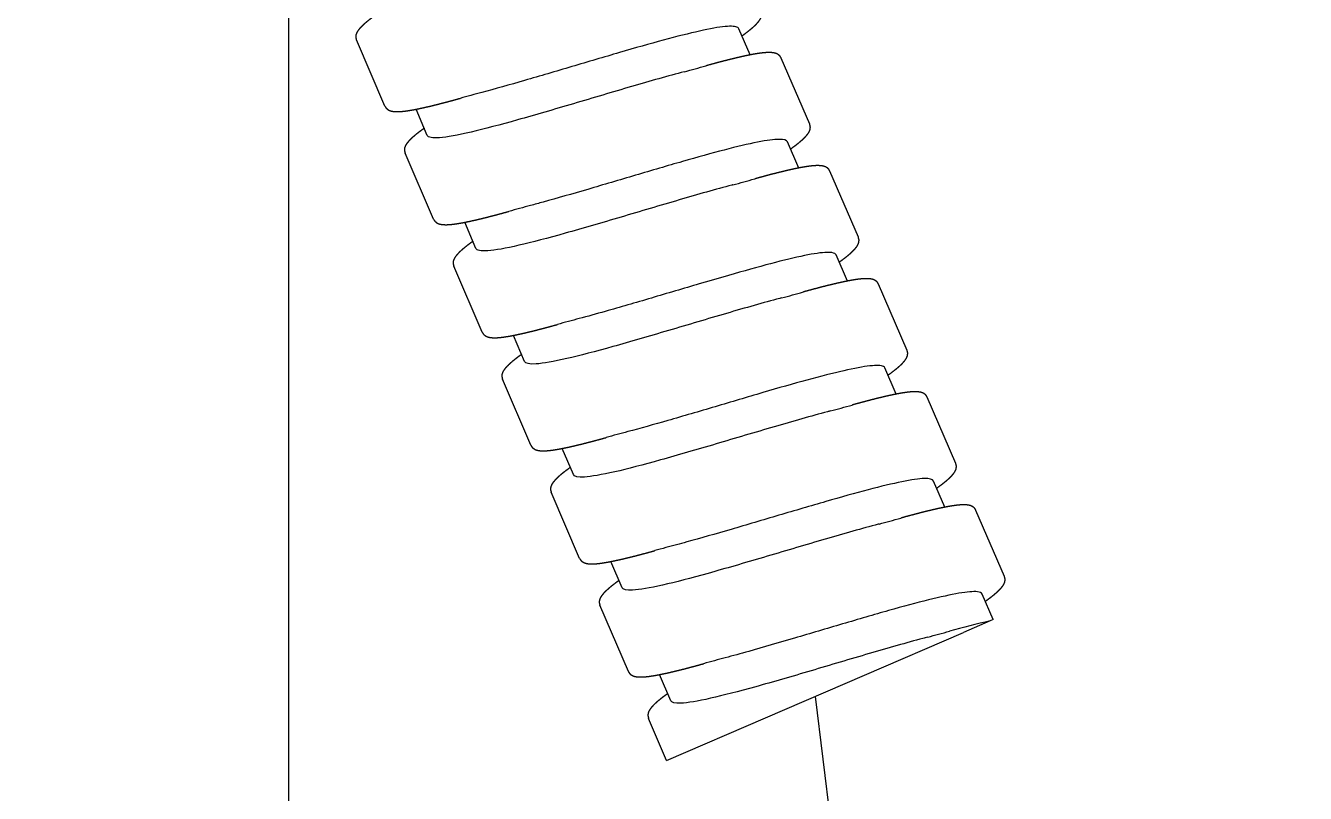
# Model space of a CAD drawing. Extents: x 1919 to 2339, y -1533 to -939.
# Drawn here: x 2257.23 to 2266.59, y -1286.91 to -1281.3 of the extents above; entities that cross this region are included whole.
import ezdxf

# ---------------------------------------------------------------- set-up
doc = ezdxf.new("R2010")
doc.units = 0
doc.header["$LTSCALE"] = 7
doc.header["$MEASUREMENT"] = 0
doc.linetypes.add('CENTER', pattern=[2, 1.25, -0.25, 0.25, -0.25])
doc.layers.add('CL', color=1, linetype='CENTER')
doc.layers.add('DWG', color=7, linetype='CONTINUOUS')

msp = doc.modelspace()

# ---------------------------------------------------------------- linework, layer by layer
at = {"layer": 'CL'}
msp.add_spline([(2263.0052, -1286.2018), (2260.483, -1327.1315), (2248.122, -1342.2172), (2218.6087, -1373.8271), (2211.4502, -1404.8262), (2233.1665, -1428.7122), (2245.6835, -1410.6725), (2248.9781, -1401.673)], degree=3, dxfattribs=at)
at = {"layer": 'DWG'}
for p, q in [((2259.1558, -1280.2463), (2259.1558, -1306.701)), ((2262.5296, -1281.5125), (2262.4473, -1281.3213)), ((2259.8598, -1281.8865), (2259.6516, -1281.4031)), ((2262.9654, -1282.0188), (2262.7573, -1281.5355)), ((2260.1698, -1282.1007), (2260.0875, -1281.9094)), ((2262.8856, -1282.3391), (2262.8033, -1282.1479)), ((2260.2158, -1282.7131), (2260.0076, -1282.2297)), ((2263.3214, -1282.8454), (2263.1133, -1282.3621)), ((2260.5258, -1282.9273), (2260.4435, -1282.736)), ((2263.2416, -1283.1657), (2263.1592, -1282.9745)), ((2260.5718, -1283.5397), (2260.3636, -1283.0563)), ((2263.6774, -1283.672), (2263.4693, -1283.1887)), ((2260.8818, -1283.7539), (2260.7994, -1283.5627)), ((2263.5976, -1283.9923), (2263.5152, -1283.8011)), ((2260.9278, -1284.3663), (2260.7196, -1283.8829)), ((2264.0334, -1284.4986), (2263.8253, -1284.0153)), ((2261.2378, -1284.5805), (2261.1554, -1284.3893)), ((2263.9536, -1284.8189), (2263.8712, -1284.6277)), ((2261.2838, -1285.1929), (2261.0756, -1284.7095)), ((2264.3894, -1285.3252), (2264.1812, -1284.8419)), ((2261.5938, -1285.4071), (2261.5114, -1285.2159)), ((2261.6398, -1286.0195), (2261.4316, -1285.5361)), ((2264.3076, -1285.6409), (2264.2272, -1285.4543)), ((2264.2856, -1285.6503), (2264.0908, -1285.7342)), ((2264.3076, -1285.6409), (2264.2856, -1285.6503)), ((2261.9196, -1286.6693), (2264.0908, -1285.7342)), ((2261.9498, -1286.2337), (2261.8674, -1286.0425)), ((2261.9196, -1286.6693), (2261.7876, -1286.3627))]:
    msp.add_line(p, q, dxfattribs=at)
for centre, radius, start, end in [((2258.2098, -1267.2103), 14.927, 284.90111, 285.53358), ((2264.4073, -1296.2117), 14.927, 104.90111, 105.53358), ((2258.5658, -1268.0369), 14.927, 284.90111, 285.53358), ((2264.7633, -1297.0383), 14.927, 104.90111, 105.53358), ((2258.9218, -1268.8635), 14.927, 284.90111, 285.53358), ((2265.1192, -1297.8649), 14.927, 104.90111, 105.53358), ((2259.2778, -1269.6901), 14.927, 284.90111, 285.53358), ((2265.4752, -1298.6915), 14.927, 104.90111, 105.53358), ((2259.6338, -1270.5167), 14.927, 284.90111, 285.53358), ((2265.8312, -1299.5181), 14.927, 104.90111, 105.53358), ((2259.9898, -1271.3433), 14.927, 284.90111, 285.53358), ((2265.3165, -1290.3826), 4.8434, 102.2891, 105.92803), ((2266.1872, -1300.3447), 14.927, 104.90111, 105.53358)]:
    msp.add_arc(centre, radius, start, end, dxfattribs=at)
for points, degree, knots in [([(2259.7914, -1281.2219), (2259.7894, -1281.2233), (2259.7759, -1281.2331), (2259.7631, -1281.2426), (2259.7509, -1281.2518), (2259.7393, -1281.2608), (2259.7284, -1281.2696), (2259.7182, -1281.2781), (2259.7087, -1281.2865), (2259.6998, -1281.2946), (2259.6915, -1281.3025), (2259.6839, -1281.3103), (2259.677, -1281.3178), (2259.6652, -1281.3322), (2259.655, -1281.3478), (2259.6483, -1281.3647), (2259.6466, -1281.3831), (2259.6516, -1281.4031)], 1, [2.573214, 2.573214, 2.597073, 2.768819, 2.940565, 3.112311, 3.284057, 3.455803, 3.627549, 3.799295, 3.971041, 4.142787, 4.314533, 4.486279, 4.801822, 5.117365, 5.432909, 5.748452, 6.063995, 6.063995]), ([(2262.4697, -1281.3735), (2262.4717, -1281.3721), (2262.4852, -1281.3623), (2262.498, -1281.3528), (2262.5102, -1281.3435), (2262.5218, -1281.3345), (2262.5326, -1281.3258), (2262.5429, -1281.3172), (2262.5524, -1281.3089), (2262.5613, -1281.3008), (2262.5696, -1281.2928), (2262.5772, -1281.2851), (2262.5841, -1281.2775), (2262.5959, -1281.2632), (2262.6061, -1281.2476), (2262.6128, -1281.2306), (2262.6145, -1281.2122), (2262.6094, -1281.1922)], 1, [2.573214, 2.573214, 2.597093, 2.768839, 2.940584, 3.11233, 3.284076, 3.455822, 3.627568, 3.799314, 3.97106, 4.142806, 4.314552, 4.486298, 4.801837, 5.117377, 5.432916, 5.748456, 6.063995, 6.063995]), ([(2262.4473, -1281.3213), (2262.4458, -1281.3179), (2262.4332, -1281.3035), (2262.3625, -1281.2984), (2262.1732, -1281.3325), (2261.9046, -1281.4008), (2261.5797, -1281.4934), (2261.2265, -1281.5981), (2260.876, -1281.7017), (2260.6644, -1281.7612), (2260.5688, -1281.7867)], 3, [38.192424, 38.192424, 38.192424, 38.192424, 38.269753, 38.573481, 38.877209, 39.180937, 39.484665, 39.788394, 40.092122, 40.395715, 40.395715, 40.395715, 40.395715]), ([(2262.7573, -1281.5355), (2262.7541, -1281.5293), (2262.7502, -1281.5237), (2262.7459, -1281.5187), (2262.7411, -1281.5143), (2262.736, -1281.5105), (2262.7309, -1281.5073), (2262.7257, -1281.5047), (2262.7178, -1281.5015), (2262.7098, -1281.4992), (2262.7017, -1281.4975), (2262.6935, -1281.4964), (2262.685, -1281.4957), (2262.6733, -1281.4952), (2262.6609, -1281.4952), (2262.6476, -1281.4957), (2262.6336, -1281.4967), (2262.6188, -1281.4982), (2262.6032, -1281.5001), (2262.5867, -1281.5024), (2262.5694, -1281.5052), (2262.5512, -1281.5084), (2262.532, -1281.512), (2262.512, -1281.516), (2262.4928, -1281.52), (2262.4729, -1281.5244), (2262.4521, -1281.529), (2262.4307, -1281.534), (2262.4085, -1281.5393), (2262.3856, -1281.5449), (2262.362, -1281.5508), (2262.3377, -1281.557), (2262.3128, -1281.5635), (2262.2873, -1281.5703), (2262.2612, -1281.5773), (2262.2346, -1281.5845), (2262.2073, -1281.592)], 1, [0, 0, 0.098663, 0.197327, 0.29599, 0.394654, 0.493317, 0.591981, 0.690644, 0.844484, 0.998323, 1.152162, 1.306002, 1.459841, 1.661123, 1.862406, 2.063688, 2.264971, 2.466253, 2.667536, 2.868818, 3.070101, 3.271383, 3.472666, 3.673948, 3.858155, 4.042363, 4.22657, 4.410777, 4.594984, 4.779191, 4.963399, 5.147606, 5.331813, 5.51602, 5.700227, 5.884435, 6.068642, 6.068642]), ([(2262.0483, -1281.6353), (2261.932, -1281.6662), (2261.6695, -1281.7409), (2261.2361, -1281.87), (2260.8186, -1281.9922), (2260.4706, -1282.0845), (2260.2386, -1282.1275), (2260.1766, -1282.1164), (2260.1698, -1282.1007)], 3, [39.130725, 39.130725, 39.130725, 39.130725, 39.499714, 39.86887, 40.238026, 40.607183, 40.976339, 41.334017, 41.334017, 41.334017, 41.334017]), ([(2259.8598, -1281.8865), (2259.863, -1281.8927), (2259.8668, -1281.8983), (2259.8712, -1281.9033), (2259.876, -1281.9077), (2259.881, -1281.9115), (2259.8862, -1281.9147), (2259.8914, -1281.9173), (2259.8993, -1281.9204), (2259.9073, -1281.9228), (2259.9153, -1281.9244), (2259.9236, -1281.9256), (2259.9321, -1281.9263), (2259.9438, -1281.9268), (2259.9562, -1281.9268), (2259.9694, -1281.9263), (2259.9834, -1281.9253), (2259.9983, -1281.9238), (2260.0139, -1281.9219), (2260.0304, -1281.9195), (2260.0477, -1281.9167), (2260.0659, -1281.9135), (2260.085, -1281.9099), (2260.1051, -1281.9059), (2260.1243, -1281.9019), (2260.1442, -1281.8976), (2260.1649, -1281.8929), (2260.1864, -1281.888), (2260.2086, -1281.8826), (2260.2315, -1281.877), (2260.2551, -1281.8711), (2260.2794, -1281.8649), (2260.3043, -1281.8585), (2260.3298, -1281.8517), (2260.3559, -1281.8447), (2260.3825, -1281.8374), (2260.4098, -1281.8299)], 1, [0, 0, 0.098664, 0.197327, 0.295991, 0.394655, 0.493318, 0.591982, 0.690645, 0.844485, 0.998324, 1.152164, 1.306003, 1.459842, 1.661125, 1.862408, 2.063691, 2.264973, 2.466256, 2.667539, 2.868822, 3.070104, 3.271387, 3.47267, 3.673953, 3.85816, 4.042366, 4.226573, 4.41078, 4.594987, 4.779194, 4.963401, 5.147608, 5.331814, 5.516021, 5.700228, 5.884435, 6.068642, 6.068642]), ([(2260.1474, -1282.0485), (2260.1454, -1282.0499), (2260.1319, -1282.0597), (2260.1191, -1282.0692), (2260.1069, -1282.0784), (2260.0953, -1282.0874), (2260.0844, -1282.0962), (2260.0742, -1282.1047), (2260.0647, -1282.1131), (2260.0557, -1282.1212), (2260.0475, -1282.1291), (2260.0399, -1282.1369), (2260.033, -1282.1444), (2260.0212, -1282.1588), (2260.011, -1282.1744), (2260.0043, -1282.1913), (2260.0026, -1282.2097), (2260.0076, -1282.2297)], 1, [2.573214, 2.573214, 2.597075, 2.768821, 2.940566, 3.112312, 3.284058, 3.455804, 3.62755, 3.799296, 3.971042, 4.142788, 4.314534, 4.48628, 4.801823, 5.117366, 5.432909, 5.748452, 6.063995, 6.063995]), ([(2262.8257, -1282.2001), (2262.8277, -1282.1987), (2262.8412, -1282.1889), (2262.854, -1282.1794), (2262.8662, -1282.1701), (2262.8778, -1282.1611), (2262.8886, -1282.1524), (2262.8989, -1282.1438), (2262.9084, -1282.1355), (2262.9173, -1282.1274), (2262.9256, -1282.1194), (2262.9332, -1282.1117), (2262.9401, -1282.1041), (2262.9519, -1282.0898), (2262.962, -1282.0742), (2262.9688, -1282.0572), (2262.9705, -1282.0388), (2262.9654, -1282.0188)], 1, [2.573214, 2.573214, 2.597091, 2.768837, 2.940583, 3.112329, 3.284075, 3.455821, 3.627567, 3.799313, 3.971059, 4.142805, 4.314551, 4.486296, 4.801836, 5.117376, 5.432916, 5.748455, 6.063995, 6.063995]), ([(2262.8033, -1282.1479), (2262.7978, -1282.1354), (2262.7555, -1282.1229), (2262.5979, -1282.1444), (2262.352, -1282.2029), (2262.0418, -1282.2891), (2261.6943, -1282.3914), (2261.3396, -1282.4968), (2261.0844, -1282.5702), (2260.9547, -1282.6053), (2260.9248, -1282.6133)], 3, [31.909239, 31.909239, 31.909239, 31.909239, 32.195189, 32.498917, 32.802645, 33.106373, 33.410102, 33.71383, 34.017558, 34.11253, 34.11253, 34.11253, 34.11253]), ([(2263.1133, -1282.3621), (2263.1101, -1282.3559), (2263.1062, -1282.3503), (2263.1019, -1282.3453), (2263.0971, -1282.3409), (2263.092, -1282.3371), (2263.0869, -1282.3339), (2263.0817, -1282.3313), (2263.0738, -1282.3281), (2263.0658, -1282.3258), (2263.0577, -1282.3241), (2263.0495, -1282.323), (2263.041, -1282.3223), (2263.0293, -1282.3218), (2263.0168, -1282.3218), (2263.0036, -1282.3223), (2262.9896, -1282.3233), (2262.9748, -1282.3248), (2262.9592, -1282.3267), (2262.9427, -1282.329), (2262.9254, -1282.3318), (2262.9072, -1282.335), (2262.888, -1282.3386), (2262.868, -1282.3426), (2262.8488, -1282.3466), (2262.8289, -1282.351), (2262.8081, -1282.3556), (2262.7867, -1282.3606), (2262.7645, -1282.3659), (2262.7416, -1282.3715), (2262.718, -1282.3774), (2262.6937, -1282.3836), (2262.6688, -1282.3901), (2262.6433, -1282.3969), (2262.6172, -1282.4039), (2262.5905, -1282.4111), (2262.5633, -1282.4186)], 1, [0, 0, 0.098663, 0.197327, 0.29599, 0.394654, 0.493317, 0.591981, 0.690644, 0.844483, 0.998323, 1.152162, 1.306001, 1.459841, 1.661123, 1.862406, 2.063688, 2.264971, 2.466253, 2.667535, 2.868818, 3.0701, 3.271383, 3.472665, 3.673948, 3.858155, 4.042362, 4.226569, 4.410777, 4.594984, 4.779191, 4.963398, 5.147606, 5.331813, 5.51602, 5.700227, 5.884435, 6.068642, 6.068642]), ([(2262.4043, -1282.4619), (2262.402, -1282.4625), (2262.283, -1282.4942), (2262.0169, -1282.57), (2261.5832, -1282.6992), (2261.1667, -1282.8211), (2260.8206, -1282.9125), (2260.5927, -1282.9541), (2260.5325, -1282.9426), (2260.5258, -1282.9273)], 3, [32.84754, 32.84754, 32.84754, 32.84754, 32.854902, 33.224059, 33.593215, 33.962371, 34.331527, 34.700683, 35.050831, 35.050831, 35.050831, 35.050831]), ([(2260.2158, -1282.7131), (2260.219, -1282.7193), (2260.2228, -1282.7249), (2260.2272, -1282.7299), (2260.232, -1282.7343), (2260.237, -1282.7381), (2260.2422, -1282.7413), (2260.2473, -1282.7439), (2260.2553, -1282.747), (2260.2633, -1282.7494), (2260.2713, -1282.751), (2260.2796, -1282.7522), (2260.2881, -1282.7529), (2260.2998, -1282.7534), (2260.3122, -1282.7534), (2260.3254, -1282.7529), (2260.3394, -1282.7519), (2260.3542, -1282.7504), (2260.3699, -1282.7485), (2260.3864, -1282.7461), (2260.4037, -1282.7433), (2260.4219, -1282.7401), (2260.441, -1282.7365), (2260.4611, -1282.7325), (2260.4802, -1282.7285), (2260.5002, -1282.7242), (2260.5209, -1282.7195), (2260.5424, -1282.7146), (2260.5646, -1282.7092), (2260.5875, -1282.7036), (2260.6111, -1282.6977), (2260.6354, -1282.6915), (2260.6602, -1282.6851), (2260.6858, -1282.6783), (2260.7119, -1282.6713), (2260.7385, -1282.664), (2260.7658, -1282.6565)], 1, [0, 0, 0.098664, 0.197327, 0.295991, 0.394655, 0.493318, 0.591982, 0.690646, 0.844485, 0.998324, 1.152164, 1.306003, 1.459843, 1.661125, 1.862408, 2.063691, 2.264974, 2.466256, 2.667539, 2.868822, 3.070105, 3.271388, 3.47267, 3.673953, 3.85816, 4.042367, 4.226574, 4.41078, 4.594987, 4.779194, 4.963401, 5.147608, 5.331815, 5.516021, 5.700228, 5.884435, 6.068642, 6.068642]), ([(2260.5034, -1282.8751), (2260.5014, -1282.8765), (2260.4879, -1282.8863), (2260.475, -1282.8958), (2260.4629, -1282.905), (2260.4513, -1282.914), (2260.4404, -1282.9228), (2260.4302, -1282.9313), (2260.4206, -1282.9397), (2260.4117, -1282.9478), (2260.4035, -1282.9557), (2260.3959, -1282.9635), (2260.389, -1282.971), (2260.3771, -1282.9854), (2260.367, -1283.001), (2260.3603, -1283.0179), (2260.3586, -1283.0363), (2260.3636, -1283.0563)], 1, [2.573214, 2.573214, 2.597076, 2.768822, 2.940568, 3.112314, 3.28406, 3.455806, 3.627552, 3.799298, 3.971044, 4.14279, 4.314536, 4.486282, 4.801824, 5.117367, 5.43291, 5.748452, 6.063995, 6.063995]), ([(2263.1817, -1283.0267), (2263.1836, -1283.0253), (2263.1972, -1283.0155), (2263.21, -1283.006), (2263.2222, -1282.9967), (2263.2337, -1282.9877), (2263.2446, -1282.979), (2263.2549, -1282.9704), (2263.2644, -1282.9621), (2263.2733, -1282.954), (2263.2816, -1282.946), (2263.2892, -1282.9383), (2263.2961, -1282.9307), (2263.3079, -1282.9164), (2263.318, -1282.9008), (2263.3248, -1282.8838), (2263.3265, -1282.8654), (2263.3214, -1282.8454)], 1, [2.573214, 2.573214, 2.59709, 2.768836, 2.940582, 3.112328, 3.284073, 3.455819, 3.627565, 3.799311, 3.971057, 4.142803, 4.314549, 4.486295, 4.801835, 5.117375, 5.432915, 5.748455, 6.063995, 6.063995]), ([(2263.1592, -1282.9745), (2263.1556, -1282.9661), (2263.129, -1282.9519), (2263.0142, -1282.9598), (2262.793, -1283.0077), (2262.5003, -1283.0864), (2262.1613, -1283.185), (2261.8055, -1283.2909), (2261.5065, -1283.3782), (2261.3407, -1283.4239), (2261.2807, -1283.4399)], 3, [25.626053, 25.626053, 25.626053, 25.626053, 25.816897, 26.120625, 26.424353, 26.728081, 27.031809, 27.335538, 27.639266, 27.829345, 27.829345, 27.829345, 27.829345]), ([(2263.4693, -1283.1887), (2263.4661, -1283.1825), (2263.4622, -1283.1769), (2263.4578, -1283.1719), (2263.4531, -1283.1675), (2263.448, -1283.1637), (2263.4429, -1283.1605), (2263.4377, -1283.1579), (2263.4298, -1283.1547), (2263.4218, -1283.1524), (2263.4137, -1283.1508), (2263.4055, -1283.1496), (2263.397, -1283.1489), (2263.3853, -1283.1484), (2263.3728, -1283.1484), (2263.3596, -1283.1489), (2263.3456, -1283.1499), (2263.3308, -1283.1514), (2263.3152, -1283.1533), (2263.2987, -1283.1556), (2263.2814, -1283.1584), (2263.2632, -1283.1616), (2263.244, -1283.1653), (2263.224, -1283.1692), (2263.2048, -1283.1732), (2263.1849, -1283.1776), (2263.1641, -1283.1822), (2263.1427, -1283.1872), (2263.1204, -1283.1925), (2263.0975, -1283.1981), (2263.074, -1283.204), (2263.0497, -1283.2102), (2263.0248, -1283.2167), (2262.9993, -1283.2235), (2262.9732, -1283.2305), (2262.9465, -1283.2377), (2262.9193, -1283.2452)], 1, [0, 0, 0.098663, 0.197327, 0.29599, 0.394654, 0.493317, 0.591981, 0.690644, 0.844483, 0.998323, 1.152162, 1.306001, 1.459841, 1.661123, 1.862405, 2.063688, 2.26497, 2.466253, 2.667535, 2.868818, 3.0701, 3.271382, 3.472665, 3.673947, 3.858155, 4.042362, 4.226569, 4.410776, 4.594984, 4.779191, 4.963398, 5.147606, 5.331813, 5.51602, 5.700227, 5.884435, 6.068642, 6.068642]), ([(2262.7603, -1283.2885), (2262.7556, -1283.2897), (2262.634, -1283.3222), (2262.3643, -1283.3992), (2261.9303, -1283.5285), (2261.5147, -1283.6499), (2261.1706, -1283.7405), (2260.9469, -1283.7807), (2260.8883, -1283.7689), (2260.8818, -1283.7539)], 3, [26.564355, 26.564355, 26.564355, 26.564355, 26.579247, 26.948403, 27.317559, 27.686715, 28.055872, 28.425028, 28.767646, 28.767646, 28.767646, 28.767646]), ([(2260.5718, -1283.5397), (2260.575, -1283.5459), (2260.5788, -1283.5515), (2260.5832, -1283.5565), (2260.588, -1283.5609), (2260.593, -1283.5647), (2260.5982, -1283.5679), (2260.6033, -1283.5705), (2260.6113, -1283.5736), (2260.6192, -1283.576), (2260.6273, -1283.5776), (2260.6356, -1283.5788), (2260.6441, -1283.5795), (2260.6558, -1283.58), (2260.6682, -1283.58), (2260.6814, -1283.5795), (2260.6954, -1283.5785), (2260.7102, -1283.577), (2260.7259, -1283.5751), (2260.7423, -1283.5727), (2260.7597, -1283.5699), (2260.7779, -1283.5667), (2260.797, -1283.5631), (2260.8171, -1283.5591), (2260.8362, -1283.5551), (2260.8562, -1283.5508), (2260.8769, -1283.5461), (2260.8984, -1283.5412), (2260.9206, -1283.5359), (2260.9435, -1283.5302), (2260.9671, -1283.5243), (2260.9913, -1283.5181), (2261.0162, -1283.5117), (2261.0417, -1283.5049), (2261.0678, -1283.4979), (2261.0945, -1283.4906), (2261.1217, -1283.4831)], 1, [0, 0, 0.098664, 0.197327, 0.295991, 0.394655, 0.493318, 0.591982, 0.690646, 0.844485, 0.998325, 1.152164, 1.306003, 1.459843, 1.661126, 1.862408, 2.063691, 2.264974, 2.466257, 2.667539, 2.868822, 3.070105, 3.271388, 3.472671, 3.673953, 3.85816, 4.042367, 4.226574, 4.410781, 4.594987, 4.779194, 4.963401, 5.147608, 5.331815, 5.516021, 5.700228, 5.884435, 6.068642, 6.068642]), ([(2263.5377, -1283.8533), (2263.5396, -1283.8519), (2263.5531, -1283.8421), (2263.566, -1283.8326), (2263.5782, -1283.8233), (2263.5897, -1283.8143), (2263.6006, -1283.8056), (2263.6108, -1283.797), (2263.6204, -1283.7887), (2263.6293, -1283.7806), (2263.6376, -1283.7727), (2263.6451, -1283.7649), (2263.6521, -1283.7573), (2263.6639, -1283.743), (2263.674, -1283.7274), (2263.6808, -1283.7104), (2263.6825, -1283.692), (2263.6774, -1283.672)], 1, [2.573214, 2.573214, 2.597088, 2.768834, 2.94058, 3.112326, 3.284072, 3.455818, 3.627564, 3.79931, 3.971056, 4.142802, 4.314548, 4.486294, 4.801834, 5.117374, 5.432915, 5.748455, 6.063995, 6.063995]), ([(2260.8594, -1283.7017), (2260.8574, -1283.7031), (2260.8439, -1283.7129), (2260.831, -1283.7224), (2260.8188, -1283.7316), (2260.8073, -1283.7406), (2260.7964, -1283.7494), (2260.7862, -1283.7579), (2260.7766, -1283.7663), (2260.7677, -1283.7744), (2260.7595, -1283.7823), (2260.7519, -1283.7901), (2260.745, -1283.7976), (2260.7331, -1283.812), (2260.723, -1283.8276), (2260.7163, -1283.8445), (2260.7146, -1283.8629), (2260.7196, -1283.8829)], 1, [2.573214, 2.573214, 2.597078, 2.768824, 2.94057, 3.112315, 3.284061, 3.455807, 3.627553, 3.799299, 3.971045, 4.142791, 4.314537, 4.486283, 4.801826, 5.117368, 5.43291, 5.748453, 6.063995, 6.063995]), ([(2263.5152, -1283.8011), (2263.5134, -1283.7969), (2263.4989, -1283.7824), (2263.4216, -1283.7791), (2263.227, -1283.8156), (2262.9542, -1283.8857), (2262.6267, -1283.9793), (2262.2729, -1284.0844), (2261.9306, -1284.1854), (2261.7266, -1284.2426), (2261.6367, -1284.2665)], 3, [19.342868, 19.342868, 19.342868, 19.342868, 19.438605, 19.742333, 20.046061, 20.349789, 20.653517, 20.957246, 21.260974, 21.54616, 21.54616, 21.54616, 21.54616]), ([(2263.8253, -1284.0153), (2263.8221, -1284.0091), (2263.8182, -1284.0035), (2263.8138, -1283.9985), (2263.8091, -1283.9941), (2263.804, -1283.9903), (2263.7989, -1283.9871), (2263.7937, -1283.9845), (2263.7858, -1283.9813), (2263.7778, -1283.979), (2263.7697, -1283.9774), (2263.7615, -1283.9762), (2263.753, -1283.9755), (2263.7413, -1283.975), (2263.7288, -1283.975), (2263.7156, -1283.9755), (2263.7016, -1283.9765), (2263.6868, -1283.978), (2263.6712, -1283.9799), (2263.6547, -1283.9822), (2263.6374, -1283.985), (2263.6191, -1283.9882), (2263.6, -1283.9919), (2263.58, -1283.9958), (2263.5608, -1283.9998), (2263.5408, -1284.0042), (2263.5201, -1284.0088), (2263.4986, -1284.0138), (2263.4764, -1284.0191), (2263.4535, -1284.0247), (2263.4299, -1284.0306), (2263.4057, -1284.0368), (2263.3808, -1284.0433), (2263.3553, -1284.0501), (2263.3292, -1284.0571), (2263.3025, -1284.0643), (2263.2753, -1284.0719)], 1, [0, 0, 0.098663, 0.197327, 0.29599, 0.394654, 0.493317, 0.591981, 0.690644, 0.844483, 0.998323, 1.152162, 1.306001, 1.45984, 1.661123, 1.862405, 2.063688, 2.26497, 2.466252, 2.667535, 2.868817, 3.0701, 3.271382, 3.472664, 3.673947, 3.858154, 4.042361, 4.226569, 4.410776, 4.594983, 4.779191, 4.963398, 5.147605, 5.331813, 5.51602, 5.700227, 5.884435, 6.068642, 6.068642]), ([(2263.1163, -1284.1151), (2263.1092, -1284.117), (2262.9849, -1284.1502), (2262.7116, -1284.2283), (2262.2775, -1284.3577), (2261.8628, -1284.4787), (2261.5206, -1284.5685), (2261.3011, -1284.6072), (2261.2442, -1284.5952), (2261.2378, -1284.5805)], 3, [20.281169, 20.281169, 20.281169, 20.281169, 20.303591, 20.672748, 21.041904, 21.41106, 21.780216, 22.149372, 22.484461, 22.484461, 22.484461, 22.484461]), ([(2260.9278, -1284.3663), (2260.931, -1284.3725), (2260.9348, -1284.3781), (2260.9392, -1284.3831), (2260.944, -1284.3875), (2260.949, -1284.3913), (2260.9542, -1284.3945), (2260.9593, -1284.3971), (2260.9673, -1284.4002), (2260.9752, -1284.4026), (2260.9833, -1284.4042), (2260.9916, -1284.4054), (2261.0001, -1284.4061), (2261.0118, -1284.4066), (2261.0242, -1284.4066), (2261.0374, -1284.4061), (2261.0514, -1284.4051), (2261.0662, -1284.4036), (2261.0819, -1284.4017), (2261.0983, -1284.3993), (2261.1157, -1284.3965), (2261.1339, -1284.3933), (2261.153, -1284.3897), (2261.1731, -1284.3857), (2261.1922, -1284.3817), (2261.2122, -1284.3774), (2261.2329, -1284.3727), (2261.2544, -1284.3678), (2261.2766, -1284.3625), (2261.2995, -1284.3568), (2261.3231, -1284.3509), (2261.3473, -1284.3447), (2261.3722, -1284.3383), (2261.3977, -1284.3315), (2261.4238, -1284.3245), (2261.4505, -1284.3172), (2261.4777, -1284.3097)], 1, [0, 0, 0.098664, 0.197327, 0.295991, 0.394655, 0.493318, 0.591982, 0.690646, 0.844485, 0.998324, 1.152164, 1.306003, 1.459843, 1.661125, 1.862408, 2.063691, 2.264974, 2.466256, 2.667539, 2.868822, 3.070105, 3.271388, 3.47267, 3.673953, 3.85816, 4.042367, 4.226574, 4.41078, 4.594987, 4.779194, 4.963401, 5.147608, 5.331815, 5.516021, 5.700228, 5.884435, 6.068642, 6.068642]), ([(2263.8937, -1284.6799), (2263.8956, -1284.6785), (2263.9091, -1284.6687), (2263.922, -1284.6592), (2263.9342, -1284.6499), (2263.9457, -1284.6409), (2263.9566, -1284.6322), (2263.9668, -1284.6236), (2263.9764, -1284.6153), (2263.9853, -1284.6072), (2263.9936, -1284.5993), (2264.0011, -1284.5915), (2264.0081, -1284.5839), (2264.0199, -1284.5696), (2264.03, -1284.554), (2264.0368, -1284.537), (2264.0385, -1284.5186), (2264.0334, -1284.4986)], 1, [2.573214, 2.573214, 2.597087, 2.768833, 2.940579, 3.112325, 3.284071, 3.455816, 3.627562, 3.799308, 3.971054, 4.1428, 4.314546, 4.486292, 4.801833, 5.117373, 5.432914, 5.748455, 6.063995, 6.063995]), ([(2261.2154, -1284.5283), (2261.2134, -1284.5297), (2261.1999, -1284.5395), (2261.187, -1284.549), (2261.1748, -1284.5582), (2261.1633, -1284.5672), (2261.1524, -1284.576), (2261.1422, -1284.5845), (2261.1326, -1284.5929), (2261.1237, -1284.601), (2261.1155, -1284.6089), (2261.1079, -1284.6167), (2261.101, -1284.6242), (2261.0891, -1284.6386), (2261.079, -1284.6542), (2261.0723, -1284.6711), (2261.0706, -1284.6896), (2261.0756, -1284.7095)], 1, [2.573214, 2.573214, 2.597079, 2.768825, 2.940571, 3.112317, 3.284063, 3.455809, 3.627555, 3.799301, 3.971047, 4.142793, 4.314539, 4.486285, 4.801827, 5.117369, 5.432911, 5.748453, 6.063995, 6.063995]), ([(2263.8712, -1284.6277), (2263.8712, -1284.6277), (2263.8654, -1284.6143), (2263.8196, -1284.6024), (2263.6532, -1284.6267), (2263.4027, -1284.6872), (2263.0895, -1284.7748), (2262.7407, -1284.8776), (2262.3865, -1284.9828), (2262.1399, -1285.0535), (2262.0169, -1285.0867), (2261.9927, -1285.0931)], 3, [13.059683, 13.059683, 13.059683, 13.059683, 13.060312, 13.364041, 13.667769, 13.971497, 14.275225, 14.578953, 14.882682, 15.18641, 15.262974, 15.262974, 15.262974, 15.262974]), ([(2264.1812, -1284.8419), (2264.1781, -1284.8357), (2264.1742, -1284.8301), (2264.1698, -1284.8251), (2264.165, -1284.8207), (2264.16, -1284.8169), (2264.1548, -1284.8137), (2264.1497, -1284.8111), (2264.1418, -1284.8079), (2264.1338, -1284.8056), (2264.1257, -1284.804), (2264.1175, -1284.8028), (2264.1089, -1284.8021), (2264.0973, -1284.8016), (2264.0848, -1284.8016), (2264.0716, -1284.8021), (2264.0576, -1284.8031), (2264.0428, -1284.8046), (2264.0272, -1284.8065), (2264.0107, -1284.8089), (2263.9934, -1284.8116), (2263.9751, -1284.8148), (2263.956, -1284.8185), (2263.936, -1284.8224), (2263.9168, -1284.8264), (2263.8968, -1284.8308), (2263.8761, -1284.8354), (2263.8546, -1284.8404), (2263.8324, -1284.8457), (2263.8095, -1284.8513), (2263.7859, -1284.8572), (2263.7617, -1284.8634), (2263.7368, -1284.8699), (2263.7113, -1284.8767), (2263.6852, -1284.8837), (2263.6585, -1284.8909), (2263.6313, -1284.8985)], 1, [0, 0, 0.098663, 0.197327, 0.29599, 0.394654, 0.493317, 0.59198, 0.690644, 0.844483, 0.998322, 1.152162, 1.306001, 1.45984, 1.661123, 1.862405, 2.063687, 2.26497, 2.466252, 2.667535, 2.868817, 3.070099, 3.271382, 3.472664, 3.673946, 3.858154, 4.042361, 4.226568, 4.410776, 4.594983, 4.77919, 4.963398, 5.147605, 5.331812, 5.51602, 5.700227, 5.884435, 6.068642, 6.068642]), ([(2263.4723, -1284.9417), (2263.4628, -1284.9442), (2263.3358, -1284.9782), (2263.0589, -1285.0575), (2262.6246, -1285.1869), (2262.2109, -1285.3075), (2261.8707, -1285.3965), (2261.6554, -1285.4338), (2261.6, -1285.4214), (2261.5938, -1285.4071)], 3, [13.997984, 13.997984, 13.997984, 13.997984, 14.027936, 14.397092, 14.766248, 15.135404, 15.504561, 15.873717, 16.201275, 16.201275, 16.201275, 16.201275]), ([(2261.2838, -1285.1929), (2261.2869, -1285.1991), (2261.2908, -1285.2047), (2261.2952, -1285.2097), (2261.3, -1285.2141), (2261.305, -1285.2179), (2261.3102, -1285.2211), (2261.3153, -1285.2237), (2261.3233, -1285.2268), (2261.3312, -1285.2292), (2261.3393, -1285.2308), (2261.3476, -1285.232), (2261.3561, -1285.2327), (2261.3678, -1285.2332), (2261.3802, -1285.2332), (2261.3934, -1285.2327), (2261.4074, -1285.2317), (2261.4222, -1285.2302), (2261.4378, -1285.2283), (2261.4543, -1285.2259), (2261.4717, -1285.2231), (2261.4899, -1285.2199), (2261.509, -1285.2163), (2261.529, -1285.2123), (2261.5482, -1285.2083), (2261.5682, -1285.204), (2261.5889, -1285.1993), (2261.6104, -1285.1944), (2261.6326, -1285.1891), (2261.6555, -1285.1834), (2261.6791, -1285.1775), (2261.7033, -1285.1713), (2261.7282, -1285.1649), (2261.7537, -1285.1581), (2261.7798, -1285.1511), (2261.8065, -1285.1438), (2261.8337, -1285.1363)], 1, [0, 0, 0.098663, 0.197327, 0.29599, 0.394653, 0.493317, 0.59198, 0.690643, 0.844483, 0.998322, 1.152161, 1.306, 1.45984, 1.661122, 1.862404, 2.063687, 2.264969, 2.466251, 2.667533, 2.868816, 3.070098, 3.27138, 3.472663, 3.673945, 3.858152, 4.04236, 4.226567, 4.410775, 4.594982, 4.77919, 4.963397, 5.147605, 5.331812, 5.516019, 5.700227, 5.884434, 6.068642, 6.068642]), ([(2261.5714, -1285.3549), (2261.5694, -1285.3563), (2261.5559, -1285.3661), (2261.543, -1285.3756), (2261.5308, -1285.3848), (2261.5193, -1285.3938), (2261.5084, -1285.4026), (2261.4982, -1285.4111), (2261.4886, -1285.4195), (2261.4797, -1285.4276), (2261.4715, -1285.4355), (2261.4639, -1285.4433), (2261.4569, -1285.4508), (2261.4451, -1285.4652), (2261.435, -1285.4808), (2261.4283, -1285.4977), (2261.4266, -1285.5162), (2261.4316, -1285.5361)], 1, [2.573214, 2.573214, 2.597081, 2.768827, 2.940573, 3.112319, 3.284065, 3.455811, 3.627556, 3.799302, 3.971048, 4.142794, 4.31454, 4.486286, 4.801828, 5.11737, 5.432912, 5.748453, 6.063995, 6.063995]), ([(2264.2496, -1285.5065), (2264.2516, -1285.5051), (2264.2651, -1285.4953), (2264.278, -1285.4858), (2264.2902, -1285.4765), (2264.3017, -1285.4675), (2264.3126, -1285.4588), (2264.3228, -1285.4502), (2264.3324, -1285.4419), (2264.3413, -1285.4338), (2264.3495, -1285.4259), (2264.3571, -1285.4181), (2264.3641, -1285.4105), (2264.3759, -1285.3962), (2264.386, -1285.3806), (2264.3928, -1285.3636), (2264.3944, -1285.3452), (2264.3894, -1285.3252)], 1, [2.573214, 2.573214, 2.597085, 2.768831, 2.940577, 3.112323, 3.284069, 3.455815, 3.627561, 3.799307, 3.971053, 4.142799, 4.314545, 4.486291, 4.801831, 5.117372, 5.432913, 5.748454, 6.063995, 6.063995]), ([(2264.2272, -1285.4543), (2264.2232, -1285.4451), (2264.1938, -1285.4311), (2264.0712, -1285.4415), (2263.8451, -1285.4915), (2263.5488, -1285.5717), (2263.2079, -1285.6712), (2262.8521, -1285.777), (2262.5615, -1285.8617), (2262.4028, -1285.9053), (2262.3487, -1285.9197)], 3, [6.776497, 6.776497, 6.776497, 6.776497, 6.985749, 7.289477, 7.593205, 7.896933, 8.200661, 8.504389, 8.808118, 8.979789, 8.979789, 8.979789, 8.979789]), ([(2263.8283, -1285.7683), (2263.8165, -1285.7714), (2263.6867, -1285.8062), (2263.4062, -1285.8867), (2262.9718, -1286.0162), (2262.5591, -1286.1363), (2262.2208, -1286.2244), (2262.0096, -1286.2604), (2261.9559, -1286.2477), (2261.9498, -1286.2337)], 3, [7.714799, 7.714799, 7.714799, 7.714799, 7.75228, 8.121437, 8.490593, 8.859749, 9.228905, 9.598061, 9.91809, 9.91809, 9.91809, 9.91809]), ([(2261.6398, -1286.0195), (2261.6429, -1286.0257), (2261.6468, -1286.0313), (2261.6512, -1286.0363), (2261.656, -1286.0407), (2261.661, -1286.0445), (2261.6662, -1286.0477), (2261.6713, -1286.0503), (2261.6793, -1286.0534), (2261.6872, -1286.0558), (2261.6953, -1286.0574), (2261.7036, -1286.0586), (2261.7121, -1286.0593), (2261.7237, -1286.0598), (2261.7362, -1286.0598), (2261.7494, -1286.0593), (2261.7634, -1286.0583), (2261.7782, -1286.0568), (2261.7938, -1286.0549), (2261.8103, -1286.0525), (2261.8277, -1286.0497), (2261.8459, -1286.0465), (2261.865, -1286.0429), (2261.885, -1286.0389), (2261.9042, -1286.0349), (2261.9242, -1286.0306), (2261.9449, -1286.0259), (2261.9664, -1286.021), (2261.9886, -1286.0157), (2262.0115, -1286.01), (2262.0351, -1286.0041), (2262.0593, -1285.9979), (2262.0842, -1285.9915), (2262.1097, -1285.9847), (2262.1358, -1285.9777), (2262.1625, -1285.9704), (2262.1897, -1285.9629)], 1, [0, 0, 0.098663, 0.197327, 0.29599, 0.394653, 0.493317, 0.59198, 0.690644, 0.844483, 0.998322, 1.152161, 1.306001, 1.45984, 1.661122, 1.862404, 2.063687, 2.264969, 2.466251, 2.667534, 2.868816, 3.070098, 3.271381, 3.472663, 3.673945, 3.858153, 4.04236, 4.226568, 4.410775, 4.594982, 4.77919, 4.963397, 5.147605, 5.331812, 5.51602, 5.700227, 5.884434, 6.068642, 6.068642]), ([(2261.9273, -1286.1815), (2261.9254, -1286.1829), (2261.9119, -1286.1927), (2261.899, -1286.2022), (2261.8868, -1286.2114), (2261.8753, -1286.2204), (2261.8644, -1286.2292), (2261.8542, -1286.2378), (2261.8446, -1286.2461), (2261.8357, -1286.2542), (2261.8275, -1286.2621), (2261.8199, -1286.2699), (2261.8129, -1286.2774), (2261.8011, -1286.2918), (2261.791, -1286.3074), (2261.7842, -1286.3243), (2261.7826, -1286.3428), (2261.7876, -1286.3627)], 1, [2.573214, 2.573214, 2.597082, 2.768828, 2.940574, 3.11232, 3.284066, 3.455812, 3.627558, 3.799304, 3.97105, 4.142796, 4.314542, 4.486288, 4.801829, 5.117371, 5.432912, 5.748454, 6.063995, 6.063995])]:
    msp.add_open_spline(points, degree=degree, knots=knots, dxfattribs=at)

doc.saveas('drawing.dxf')
